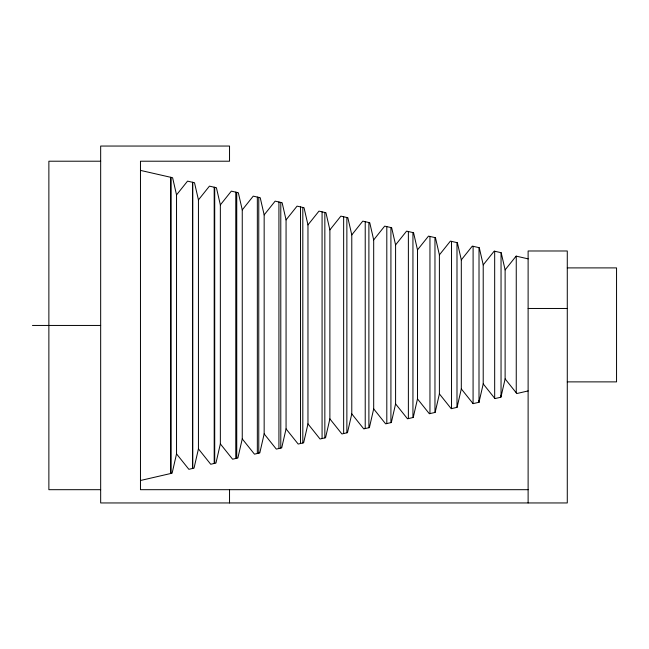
<?xml version="1.0" encoding="UTF-8"?>
<svg xmlns="http://www.w3.org/2000/svg" width="649" height="649" viewBox="0 0 649 649"><rect width="100%" height="100%" fill="white"/><g stroke="black" fill="none" stroke-linecap="round" stroke-linejoin="round"><path stroke-width="0.97" d="M140.468 170.395L172.602 177.729L176.536 194.903L176.536 453.878L188.867 469.316L194.035 468.124L198.44 448.881L198.44 199.9L209.44 186.133L216.409 187.723L220.352 204.897L220.352 443.884L232.593 459.208L237.875 457.991L242.255 438.886L242.255 209.903L253.248 196.136L260.225 197.726L264.159 214.9L264.159 433.889L276.32 449.108L281.715 447.859L286.063 428.892L286.063 219.897L297.064 206.131L304.032 207.721L307.967 224.895L307.967 423.886L320.046 439.008L325.555 437.726L329.879 418.889L329.879 229.892L340.871 216.125L347.848 217.715L351.782 234.889L351.782 413.892L363.764 428.9L369.395 427.602L373.686 408.894L373.686 239.895L384.679 226.128L391.655 227.718L395.59 244.892L395.59 403.897L407.491 418.8L413.243 417.469L417.494 398.9L417.494 249.889L428.494 236.122L435.463 237.712L439.397 254.887L439.397 393.894L451.217 408.692L457.083 407.337L461.309 388.897L461.309 259.884L472.302 246.117L479.278 247.707L483.213 264.881L483.213 383.9L479.003 402.275L473.08 403.637L473.105 246.304M479.003 402.275L479.019 247.65M176.536 453.878L172.115 473.186L140.468 480.495M220.352 443.884L215.955 463.053L210.73 464.262L198.44 448.881M264.159 433.889L259.795 452.929L254.457 454.162L242.255 438.886M307.967 423.886L303.635 442.796L298.183 444.054L286.063 428.892M351.782 413.892L347.475 432.664L341.909 433.954L329.879 418.889M395.59 403.897L391.323 422.531L385.628 423.846L373.686 408.894M439.397 393.894L435.163 412.407L429.354 413.746L417.494 398.9M483.213 264.881L494.205 251.114L501.182 252.712L505.117 269.887L505.117 378.902L500.923 397.212L494.944 398.591L483.213 383.9M176.536 194.903L187.537 181.136L194.505 182.726L198.44 199.9M220.352 204.897L231.344 191.131L238.321 192.729L242.255 209.903M264.159 214.9L275.152 201.133L282.128 202.723L286.063 219.897M307.967 224.895L318.967 211.128L325.936 212.718L329.879 229.892M351.782 234.889L362.775 221.122L369.752 222.721L373.686 239.895M395.59 244.892L406.59 231.125L413.559 232.715L417.494 249.889M439.397 254.887L450.398 241.12L457.367 242.71L461.309 259.884M505.117 269.887L516.117 256.12L528.116 258.854M528.116 390.925L516.807 393.537L505.117 378.902M100.668 161.212L48.87 161.212L48.87 489.687L100.668 489.687M567.283 267.899L616.55 267.899L616.55 381.88L567.283 381.88M528.116 308.47L567.283 308.47M32.45 325.449L100.668 325.449M528.116 489.687L140.468 489.687L140.468 161.212L229.535 161.212L229.535 146.049L100.668 146.049L100.668 502.951L567.283 502.951L567.283 250.985L528.116 250.985L528.116 502.951M461.309 388.897L473.08 403.637M516.255 256.152L516.255 392.84M501.044 252.68L501.044 396.661M500.777 395.217L500.777 397.245M494.676 251.228L494.676 398.259M478.751 400.311L478.751 402.331M456.993 242.629L456.993 407.361M451.526 241.379L451.526 408.619M434.968 237.599L434.968 412.448M429.954 236.455L429.954 413.608M412.942 232.577L412.942 417.534M408.375 231.531L408.375 418.597M390.917 227.548L390.917 422.629M386.804 226.606L386.804 423.578M368.892 222.518L368.892 427.715M365.225 221.682L365.225 428.567M346.866 217.496L346.866 432.802M343.646 216.758L343.646 433.548M324.841 212.466L324.841 437.897M322.074 211.842L322.074 438.537M302.815 207.445L302.815 442.983M300.495 206.917L300.495 443.518M280.79 202.415L280.79 448.078M278.924 201.993L278.924 448.508M258.764 197.393L258.764 453.164M257.345 197.069L257.345 453.489M236.739 192.364L236.739 458.251M235.774 192.145L235.774 458.478M229.535 489.687L229.535 502.951M214.714 187.342L214.714 463.345M214.194 187.22L214.194 463.459M192.688 182.312L192.688 468.432M192.623 182.296L192.623 468.448M170.914 177.347L170.914 473.462M170.76 177.307L170.76 473.494"/></g></svg>
